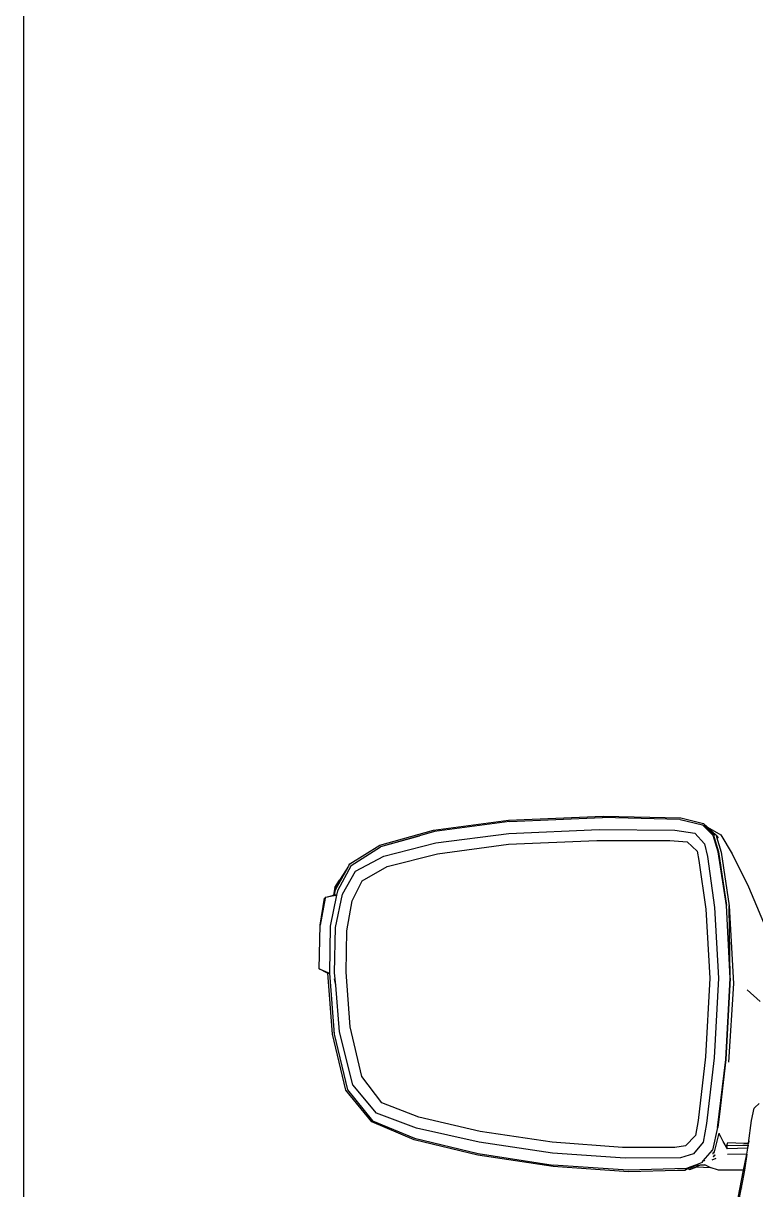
# Model space of a CAD drawing. Header units: metres. Extents: x 54.3 to 102.1, y 17 to 45.8.
# Drawn here: x 91.0843 to 91.3803, y 34.7306 to 35.2021 of the extents above; entities that cross this region are included whole.
import ezdxf

# ---------------------------------------------------------------- set-up
doc = ezdxf.new("R2010")
doc.units = ezdxf.units.M
doc.layers.add('Edges', color=7, linetype='Continuous')

# ---------------------------------------------------------------- blocks, each defined once
blk = doc.blocks.new('fr elevation')
for p, q in [((-3.83777, -0.59876), (-3.83777, -2.68876)), ((-3.67191, -1.55724), (-3.64172, -1.55321)), ((-3.64122, -1.5538), (-3.67157, -1.55783)), ((-3.64172, -1.55321), (-3.60346, -1.55169)), ((-3.64122, -1.5538), (-3.6038, -1.5522)), ((-3.60376, -1.5522), (-3.6038, -1.5522)), ((-3.60376, -1.5522), (-3.60372, -1.5522)), ((-3.57235, -1.55295), (-3.60372, -1.5522)), ((-3.60346, -1.55169), (-3.57202, -1.55237)), ((-3.57227, -1.55295), (-3.57235, -1.55295)), ((-3.57227, -1.55295), (-3.56327, -1.55514)), ((-3.57202, -1.55237), (-3.56285, -1.55464)), ((-3.5589, -1.55943), (-3.56327, -1.55514)), ((-3.56327, -1.55514), (-3.55882, -1.55934)), ((-3.56285, -1.55464), (-3.56124, -1.55609)), ((-3.56277, -1.55522), (-3.55823, -1.5593)), ((-3.56277, -1.55522), (-3.56124, -1.55609)), ((-3.56124, -1.55609), (-3.55579, -1.55918)), ((-3.56124, -1.55609), (-3.55772, -1.55926)), ((-3.69368, -1.5633), (-3.67191, -1.55724)), ((-3.67761, -1.55953), (-3.69335, -1.56397)), ((-3.69326, -1.56389), (-3.67761, -1.55953)), ((-3.67157, -1.55783), (-3.67761, -1.55953)), ((-3.67098, -1.56246), (-3.64147, -1.55859)), ((-3.64147, -1.55859), (-3.60498, -1.55707)), ((-3.60498, -1.55707), (-3.57437, -1.55724)), ((-3.57437, -1.55724), (-3.56638, -1.5585)), ((-3.56638, -1.5585), (-3.56243, -1.56288)), ((-3.55688, -1.56607), (-3.5589, -1.55943)), ((-3.55882, -1.55934), (-3.5568, -1.56607)), ((-3.55772, -1.55926), (-3.55697, -1.56044)), ((-3.55772, -1.55926), (-3.55752, -1.55994)), ((-3.55765, -1.55983), (-3.55752, -1.55994)), ((-3.55752, -1.55994), (-3.55697, -1.56044)), ((-3.55752, -1.55994), (-3.5557, -1.56616)), ((-3.55579, -1.55918), (-3.55125, -1.56691)), ((-3.70579, -1.57095), (-3.69368, -1.5633)), ((-3.70529, -1.57154), (-3.69335, -1.56397)), ((-3.69335, -1.56397), (-3.69326, -1.56389)), ((-3.692, -1.56775), (-3.67098, -1.56246)), ((-3.67039, -1.56683), (-3.64164, -1.56296)), ((-3.64164, -1.56296), (-3.60599, -1.56145)), ((-3.60599, -1.56145), (-3.57639, -1.56145)), ((-3.57639, -1.56145), (-3.56941, -1.56195)), ((-3.56941, -1.56195), (-3.56537, -1.56574)), ((-3.56243, -1.56288), (-3.56125, -1.56801)), ((-3.70352, -1.57389), (-3.692, -1.56775)), ((-3.69066, -1.57204), (-3.67039, -1.56683)), ((-3.56537, -1.56574), (-3.5647, -1.56952)), ((-3.5647, -1.56952), (-3.56193, -1.58928)), ((-3.56125, -1.56801), (-3.5584, -1.58861)), ((-3.5536, -1.58776), (-3.55688, -1.56607)), ((-3.5568, -1.56607), (-3.5536, -1.58776)), ((-3.5557, -1.56616), (-3.55251, -1.58785)), ((-3.55125, -1.56691), (-3.54469, -1.5802)), ((-3.711, -1.57996), (-3.70666, -1.57251)), ((-3.70529, -1.57154), (-3.71084, -1.58188)), ((-3.71077, -1.57996), (-3.70666, -1.57251)), ((-3.70633, -1.57187), (-3.70991, -1.57751)), ((-3.70882, -1.58322), (-3.70352, -1.57389)), ((-3.70666, -1.57251), (-3.70633, -1.57187)), ((-3.70614, -1.57158), (-3.70633, -1.57187)), ((-3.70614, -1.57158), (-3.70579, -1.57095)), ((-3.70075, -1.57784), (-3.69066, -1.57204)), ((-3.71185, -1.58053), (-3.70991, -1.57751)), ((-3.70487, -1.58583), (-3.70075, -1.57784)), ((-3.7149, -1.58439), (-3.71571, -1.58457)), ((-3.7129, -1.58379), (-3.7149, -1.58439)), ((-3.71231, -1.58381), (-3.7149, -1.58439)), ((-3.71118, -1.58356), (-3.7137, -1.59609)), ((-3.71243, -1.58364), (-3.7129, -1.58379)), ((-3.71243, -1.58364), (-3.71238, -1.58364)), ((-3.7121, -1.58356), (-3.71238, -1.58364)), ((-3.71238, -1.58364), (-3.7121, -1.58364)), ((-3.71231, -1.58381), (-3.71238, -1.58364)), ((-3.71185, -1.58053), (-3.71235, -1.58356)), ((-3.71235, -1.58356), (-3.7121, -1.58356)), ((-3.71197, -1.58374), (-3.71231, -1.58381)), ((-3.7121, -1.58356), (-3.71201, -1.58356)), ((-3.7121, -1.58356), (-3.71204, -1.58364)), ((-3.7121, -1.58364), (-3.71204, -1.58364)), ((-3.71204, -1.58364), (-3.71128, -1.58358)), ((-3.71204, -1.58364), (-3.71197, -1.58374)), ((-3.71201, -1.58356), (-3.71159, -1.58146)), ((-3.71117, -1.58352), (-3.71201, -1.58356)), ((-3.71201, -1.58356), (-3.71128, -1.58358)), ((-3.71128, -1.58358), (-3.71197, -1.58374)), ((-3.71168, -1.58112), (-3.711, -1.57996)), ((-3.71159, -1.58146), (-3.71077, -1.57996)), ((-3.71159, -1.59668), (-3.70882, -1.58322)), ((-3.711, -1.57996), (-3.71134, -1.57995)), ((-3.71118, -1.58356), (-3.71128, -1.58358)), ((-3.71117, -1.58352), (-3.71118, -1.58356)), ((-3.71084, -1.58188), (-3.71117, -1.58352)), ((-3.71077, -1.57996), (-3.711, -1.57996)), ((-3.54469, -1.5802), (-3.53645, -1.59979)), ((-3.71782, -1.59567), (-3.71597, -1.58474)), ((-3.71581, -1.58474), (-3.71782, -1.59567)), ((-3.71782, -1.59567), (-3.71575, -1.58474)), ((-3.7158, -1.58465), (-3.71597, -1.58474)), ((-3.71597, -1.58474), (-3.71581, -1.58474)), ((-3.7158, -1.58465), (-3.71581, -1.58474)), ((-3.71581, -1.58474), (-3.71575, -1.58474)), ((-3.71571, -1.58457), (-3.7158, -1.58465)), ((-3.7157, -1.58463), (-3.7158, -1.58465)), ((-3.71575, -1.58474), (-3.7157, -1.58463)), ((-3.7157, -1.58463), (-3.71571, -1.58457)), ((-3.70705, -1.59794), (-3.70487, -1.58583)), ((-3.5584, -1.58861), (-3.55671, -1.61719)), ((-3.552, -1.61711), (-3.5536, -1.58776)), ((-3.55251, -1.58785), (-3.55074, -1.6193)), ((-3.552, -1.61711), (-3.55251, -1.58785)), ((-3.56193, -1.58928), (-3.56033, -1.61719)), ((-3.71815, -1.61333), (-3.71782, -1.59567)), ((-3.7137, -1.59609), (-3.71395, -1.61509)), ((-3.71193, -1.61501), (-3.71159, -1.59668)), ((-3.70731, -1.61476), (-3.70705, -1.59794)), ((-3.71815, -1.61333), (-3.71395, -1.61509)), ((-3.71479, -1.61509), (-3.71815, -1.61333)), ((-3.71479, -1.61509), (-3.7147, -1.61509)), ((-3.71277, -1.63973), (-3.7147, -1.61509)), ((-3.7147, -1.61509), (-3.71395, -1.61509)), ((-3.71395, -1.61509), (-3.7121, -1.63973)), ((-3.71151, -1.62002), (-3.71195, -1.6174)), ((-3.71151, -1.62002), (-3.71193, -1.61501)), ((-3.70562, -1.63687), (-3.70731, -1.61476)), ((-3.56033, -1.61719), (-3.56209, -1.64889)), ((-3.55671, -1.61719), (-3.55856, -1.6494)), ((-3.55385, -1.65007), (-3.552, -1.61711)), ((-3.552, -1.61711), (-3.55377, -1.65007)), ((-3.70991, -1.6388), (-3.71151, -1.62002)), ((-3.55074, -1.6193), (-3.55276, -1.65108)), ((-3.5399, -1.62661), (-3.54519, -1.6219)), ((-3.70739, -1.66243), (-3.71277, -1.63973)), ((-3.7121, -1.63973), (-3.70672, -1.66226)), ((-3.71202, -1.63969), (-3.71209, -1.6387)), ((-3.70461, -1.66033), (-3.70991, -1.6388)), ((-3.701, -1.65688), (-3.70562, -1.63687)), ((-3.56209, -1.64889), (-3.56504, -1.67462)), ((-3.55856, -1.6494), (-3.56159, -1.67588)), ((-3.55649, -1.67208), (-3.55385, -1.65007)), ((-3.55377, -1.65007), (-3.5564, -1.67208)), ((-3.69284, -1.66748), (-3.701, -1.65688)), ((-3.69696, -1.67521), (-3.70739, -1.66243)), ((-3.70672, -1.66226), (-3.69663, -1.67479)), ((-3.69503, -1.67168), (-3.70461, -1.66033)), ((-3.67796, -1.67336), (-3.69284, -1.66748)), ((-3.54208, -1.66941), (-3.54032, -1.66781)), ((-3.6788, -1.67773), (-3.69503, -1.67168)), ((-3.65316, -1.67908), (-3.67796, -1.67336)), ((-3.55713, -1.67748), (-3.55649, -1.67208)), ((-3.5564, -1.67208), (-3.55705, -1.67748)), ((-3.5564, -1.67208), (-3.55649, -1.67208)), ((-3.54234, -1.66966), (-3.54208, -1.66941)), ((-3.67981, -1.68244), (-3.69696, -1.67521)), ((-3.69663, -1.67479), (-3.67964, -1.68185)), ((-3.65349, -1.68345), (-3.6788, -1.67773)), ((-3.56504, -1.67462), (-3.56605, -1.68076)), ((-3.56159, -1.67588), (-3.56302, -1.68345)), ((-3.55713, -1.67748), (-3.55924, -1.68673)), ((-3.54464, -1.68384), (-3.54343, -1.67462)), ((-3.654, -1.68875), (-3.67981, -1.68244)), ((-3.67964, -1.68185), (-3.65391, -1.68808)), ((-3.62381, -1.68791), (-3.65349, -1.68345)), ((-3.62398, -1.68345), (-3.65316, -1.67908)), ((-3.59556, -1.68555), (-3.62398, -1.68345)), ((-3.56605, -1.68076), (-3.57008, -1.68496)), ((-3.56302, -1.68345), (-3.56689, -1.68816)), ((-3.55856, -1.68791), (-3.55655, -1.67984)), ((-3.55648, -1.67997), (-3.55655, -1.67984)), ((-3.55648, -1.67997), (-3.55645, -1.68002)), ((-3.55581, -1.68132), (-3.55645, -1.68002)), ((-3.55486, -1.6832), (-3.55581, -1.68132)), ((-3.55318, -1.68614), (-3.55486, -1.6832)), ((-3.54445, -1.68288), (-3.54464, -1.68384)), ((-3.65391, -1.68808), (-3.62364, -1.6927)), ((-3.59447, -1.68993), (-3.62381, -1.68791)), ((-3.57437, -1.68564), (-3.59556, -1.68555)), ((-3.57008, -1.68496), (-3.57437, -1.68564)), ((-3.56689, -1.68816), (-3.5721, -1.68984)), ((-3.56296, -1.69105), (-3.55924, -1.68673)), ((-3.55888, -1.68735), (-3.55909, -1.68831)), ((-3.55343, -1.6848), (-3.55301, -1.68362)), ((-3.55343, -1.6848), (-3.54688, -1.68471)), ((-3.55318, -1.68614), (-3.55343, -1.6848)), ((-3.54503, -1.68585), (-3.55318, -1.68614)), ((-3.55301, -1.68362), (-3.54654, -1.68387)), ((-3.54688, -1.68471), (-3.54481, -1.68472)), ((-3.54654, -1.68387), (-3.54464, -1.68384)), ((-3.54503, -1.68585), (-3.54552, -1.68835)), ((-3.54528, -1.68833), (-3.54494, -1.68585)), ((-3.54481, -1.68472), (-3.54503, -1.68585)), ((-3.54494, -1.68585), (-3.54481, -1.68472)), ((-3.54486, -1.68584), (-3.54494, -1.68585)), ((-3.54481, -1.68472), (-3.54464, -1.68384)), ((-3.5447, -1.68472), (-3.54474, -1.68472)), ((-3.62364, -1.69329), (-3.654, -1.68875)), ((-3.59329, -1.6948), (-3.62364, -1.6927)), ((-3.5721, -1.68984), (-3.59447, -1.68993)), ((-3.56568, -1.69269), (-3.56909, -1.69428)), ((-3.56613, -1.6927), (-3.5684, -1.69359)), ((-3.56756, -1.69413), (-3.56409, -1.69266)), ((-3.56344, -1.69161), (-3.56613, -1.6927)), ((-3.56613, -1.6927), (-3.56568, -1.69269)), ((-3.56568, -1.69269), (-3.56409, -1.69266)), ((-3.56409, -1.69266), (-3.56235, -1.69262)), ((-3.56344, -1.69161), (-3.56296, -1.69105)), ((-3.56296, -1.69105), (-3.56242, -1.69083)), ((-3.5623, -1.69074), (-3.56242, -1.69083)), ((-3.56008, -1.69363), (-3.56235, -1.69262)), ((-3.55928, -1.69061), (-3.55776, -1.68996)), ((-3.55862, -1.6891), (-3.55895, -1.68938)), ((-3.55892, -1.68924), (-3.55862, -1.6891)), ((-3.5584, -1.68892), (-3.55889, -1.68915)), ((-3.5584, -1.68892), (-3.55862, -1.6891)), ((-3.55862, -1.6891), (-3.5584, -1.689)), ((-3.55831, -1.68854), (-3.5584, -1.68892)), ((-3.5584, -1.68892), (-3.5583, -1.68857)), ((-3.5584, -1.689), (-3.5584, -1.68892)), ((-3.54552, -1.68835), (-3.55318, -1.68841)), ((-3.54552, -1.68835), (-3.54676, -1.69472)), ((-3.54528, -1.68833), (-3.54633, -1.69472)), ((-3.54528, -1.68833), (-3.5454, -1.68834)), ((-3.5452, -1.68834), (-3.54528, -1.68833)), ((-3.59321, -1.69548), (-3.62364, -1.69329)), ((-3.56975, -1.69413), (-3.59329, -1.6948)), ((-3.57328, -1.69497), (-3.59321, -1.69548)), ((-3.57042, -1.69489), (-3.57328, -1.69497)), ((-3.57042, -1.69489), (-3.56968, -1.69415)), ((-3.56966, -1.69455), (-3.57042, -1.69489)), ((-3.56975, -1.69413), (-3.56968, -1.69415)), ((-3.56865, -1.69371), (-3.56968, -1.69415)), ((-3.56968, -1.69415), (-3.56909, -1.69428)), ((-3.56909, -1.69428), (-3.56966, -1.69455)), ((-3.56909, -1.69428), (-3.56832, -1.69447)), ((-3.5684, -1.69359), (-3.56865, -1.69371)), ((-3.56832, -1.69447), (-3.56552, -1.69346)), ((-3.56832, -1.69447), (-3.56756, -1.69413)), ((-3.56571, -1.69346), (-3.56756, -1.69413)), ((-3.56571, -1.69346), (-3.56504, -1.69329)), ((-3.56571, -1.69346), (-3.56552, -1.69346)), ((-3.56552, -1.69346), (-3.56504, -1.69329)), ((-3.56552, -1.69346), (-3.56008, -1.69363)), ((-3.5568, -1.69472), (-3.56008, -1.69363)), ((-3.54676, -1.69472), (-3.5568, -1.69472)), ((-3.54676, -1.69472), (-3.54965, -1.70952)), ((-3.54633, -1.69472), (-3.54704, -1.69909)), ((-3.54633, -1.69472), (-3.54658, -1.69472)), ((-3.54621, -1.69472), (-3.54633, -1.69472)), ((-3.54704, -1.69909), (-3.54931, -1.71069)), ((-3.54748, -1.70189), (-3.54751, -1.70205))]:
    blk.add_line(p, q)
at = {"layer": 'Edges'}
blk.add_line((-3.54343, -1.67462), (-3.54234, -1.66966), dxfattribs=at)

msp = doc.modelspace()

# ---------------------------------------------------------------- block references
at = {"layer": 'Edges'}
msp.add_blockref('fr elevation', (94.92205, 36.43321), dxfattribs=at)

doc.saveas('drawing.dxf')
